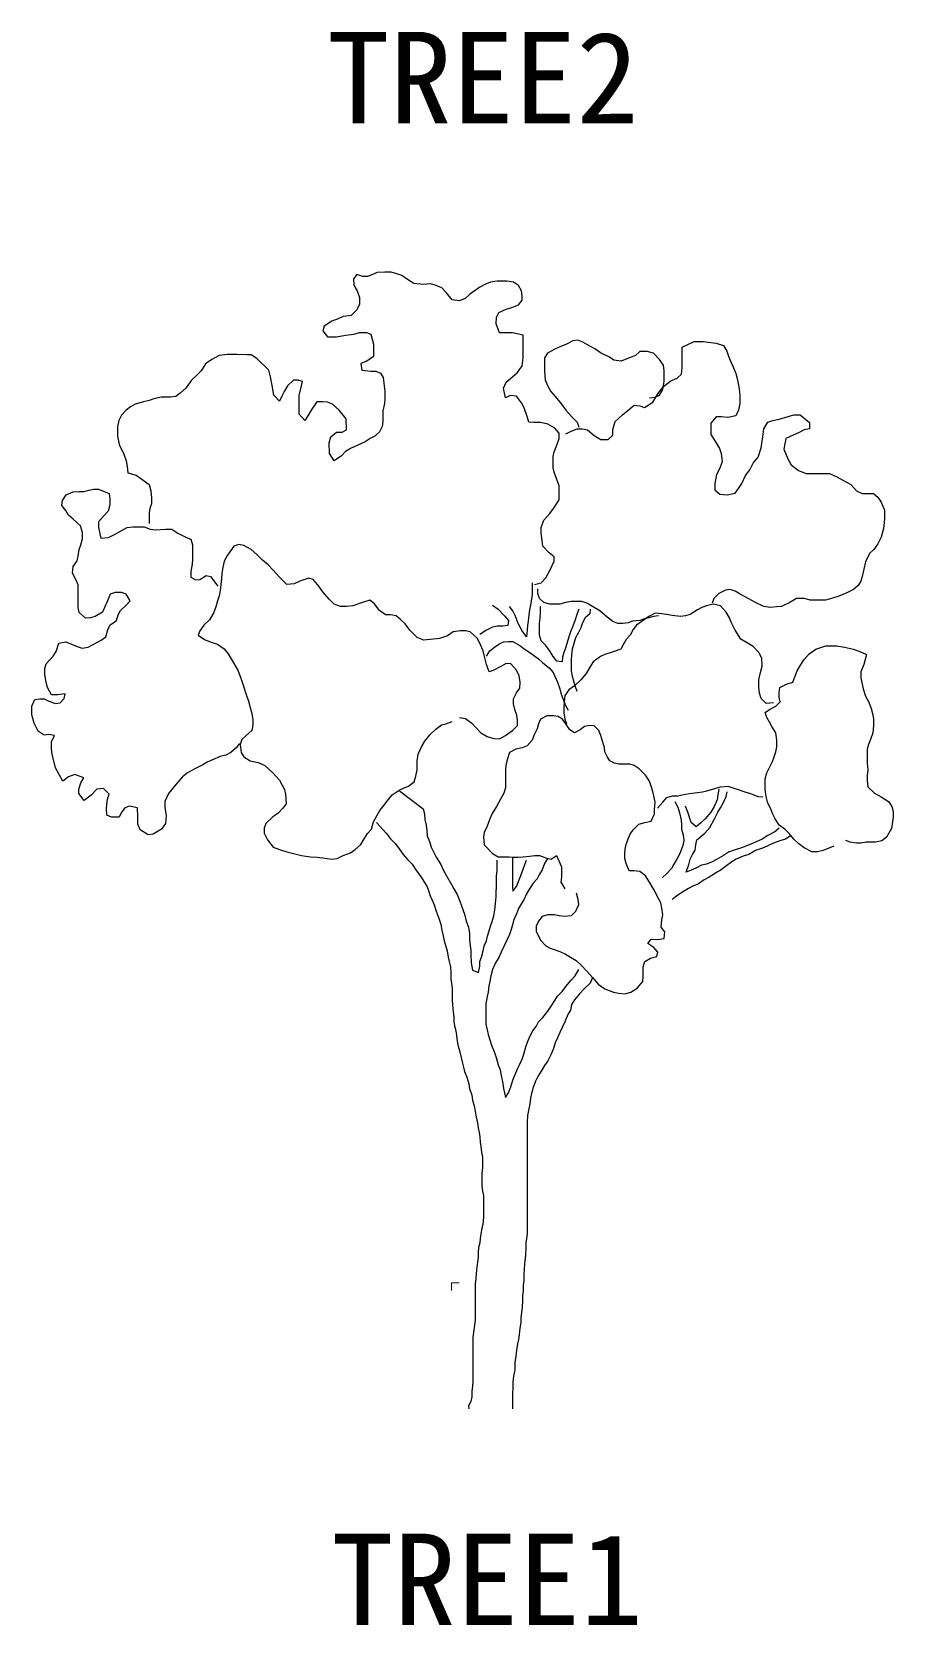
# Model space of a CAD drawing. Extents: x 166184 to 166372, y 66254 to 66602.
import ezdxf

# ---------------------------------------------------------------- set-up
doc = ezdxf.new("R2010")
doc.units = 0
doc.linetypes.add('AUSGEZOGEN', pattern=[0])
doc.layers.add('SP_autos-o1', color=7, linetype='Continuous', lineweight=9)
doc.layers.add('SP_baeume_men-o2', color=7, linetype='AUSGEZOGEN', lineweight=25)
doc.styles.get("Standard").update_dxf_attribs({"font": ''})
doc.styles.get('Standard').set_extended_font_data('FangSong_GB2312')

msp = doc.modelspace()

# ---------------------------------------------------------------- linework, layer by layer
at = {"layer": 'SP_autos-o1', "color": 3, "linetype": 'AUSGEZOGEN'}
msp.add_lwpolyline([(166277.3, 66329.09), (166275.64, 66329.09), (166275.64, 66327.43)], dxfattribs=at)
at = {"layer": 'SP_baeume_men-o2', "color": 3}
for points in [[(166293.75, 66481.69), (166295.23, 66482.05), (166296.21, 66483.16), (166297.2, 66484.89), (166298.06, 66486.74), (166298.06, 66487.72), (166296.95, 66488.59), (166295.59, 66490.06), (166295.23, 66493.02), (166295.23, 66494.13), (166295.84, 66495.72), (166297.08, 66497.21), (166297.93, 66498.31), (166299.17, 66500.16), (166299.17, 66501.64), (166299.17, 66503.24), (166298.68, 66504.6), (166298.06, 66506.2), (166297.81, 66507.18), (166297.81, 66508.66), (166297.81, 66509.65), (166298.06, 66510.63), (166298.68, 66512.11), (166299.17, 66513.59), (166299.17, 66514.7), (166298.18, 66515.81), (166296.7, 66516.67), (166295.1, 66517.04), (166293.63, 66517.04), (166292.52, 66517.16), (166292.27, 66518.15), (166291.53, 66520.24), (166290.91, 66521.35), (166289.81, 66522.83), (166288.45, 66522.95), (166287.46, 66522.46), (166286.97, 66524.55), (166287.59, 66525.91), (166289.07, 66527.14), (166290.05, 66528), (166291.04, 66529.48), (166291.29, 66531.2), (166291.29, 66533.42), (166291.29, 66534.9), (166291.29, 66536.13), (166288.94, 66536.63), (166287.59, 66536.63), (166286.11, 66536.63), (166285.37, 66538.6), (166285.49, 66540.07), (166285.99, 66541.06), (166287.59, 66541.8), (166288.82, 66542.17), (166290.3, 66542.78), (166291.04, 66543.77), (166291.04, 66544.75), (166290.91, 66545.86), (166290.3, 66546.97), (166289.19, 66547.71), (166287.71, 66547.96), (166285.62, 66547.96), (166284.14, 66547.71), (166282.91, 66547.21), (166281.8, 66546.6), (166280.57, 66545.74), (166279.58, 66545), (166278.6, 66544.14), (166277.37, 66543.64), (166275.76, 66543.89), (166274.53, 66545.37), (166273.55, 66546.48), (166272.32, 66546.97), (166271.08, 66547.34), (166269.48, 66547.21), (166267.39, 66547.46), (166266.03, 66548.32), (166264.8, 66549.19), (166263.69, 66549.55), (166262.46, 66549.93), (166261.11, 66549.93), (166259.38, 66549.8), (166258.27, 66549.31), (166257.29, 66548.95), (166256.3, 66548.95), (166254.95, 66549.43), (166254.21, 66548.45), (166254.33, 66547.09), (166255.07, 66545.86), (166255.56, 66544.39), (166255.56, 66542.9), (166254.95, 66541.67), (166253.71, 66540.44), (166251.99, 66540.19), (166250.88, 66539.7), (166249.53, 66539.21), (166247.8, 66538.1), (166247.56, 66537.11), (166248.54, 66535.76), (166250.51, 66535.76), (166252.48, 66536.13), (166254.33, 66536.38), (166255.56, 66536.75), (166257.04, 66536.75), (166258.03, 66536.38), (166258.64, 66534.16), (166258.64, 66532.43), (166258.64, 66531.45), (166257.16, 66530.46), (166255.81, 66529.97), (166256.05, 66528.5), (166258.03, 66528.25), (166259.13, 66528.25), (166260.12, 66527.87), (166260.73, 66526.89), (166261.11, 66523.82), (166261.11, 66522.21), (166260.98, 66521.23), (166260.61, 66519.62), (166260.61, 66518.27), (166260.61, 66517.28), (166260.49, 66516.17), (166259.88, 66515.06), (166258.89, 66514.08), (166257.9, 66513.59), (166256.79, 66512.85), (166255.19, 66512.11), (166253.59, 66511.38), (166252.48, 66510.75), (166251.62, 66509.77), (166250.02, 66508.66), (166249.03, 66510.27), (166248.91, 66512.61), (166249.28, 66513.96), (166250.51, 66514.94), (166251.74, 66514.94), (166252.73, 66515.43), (166252.61, 66517.9), (166251.13, 66519.74), (166249.65, 66521.1), (166248.54, 66521.48), (166247.43, 66521.6), (166246.2, 66521.6), (166244.97, 66519.74), (166244.23, 66518.51), (166243.61, 66517.53), (166242.38, 66518.89), (166242.38, 66520.36), (166242.38, 66522.95), (166242.87, 66525.05), (166243.12, 66526.03), (166242.14, 66526.28), (166241.15, 66526.28), (166239.8, 66525.05), (166239.06, 66523.82), (166238.56, 66522.83), (166238.07, 66521.72), (166236.84, 66523.07), (166236.47, 66525.17), (166236.1, 66527.02), (166235.73, 66528.5), (166233.14, 66531.08), (166231.91, 66531.82), (166230.92, 66531.82), (166228.83, 66531.95), (166226.74, 66531.95), (166224.89, 66531.7), (166223.29, 66530.84), (166221.93, 66529.85), (166220.95, 66528.37), (166219.84, 66527.26), (166218.85, 66526.28), (166217.62, 66524.55), (166216.39, 66523.44), (166215.41, 66522.71), (166214.3, 66522.58), (166213.31, 66522.58), (166212.2, 66522.58), (166210.6, 66522.21), (166209.62, 66521.84), (166208.39, 66521.6), (166206.54, 66521.1), (166205.55, 66520.49), (166204.56, 66519.74), (166203.58, 66518.64), (166202.97, 66517.53), (166202.72, 66516.17), (166202.72, 66514.08), (166203.09, 66512.24), (166204.07, 66510.14), (166204.56, 66508.66), (166204.81, 66507.43), (166204.94, 66506.07), (166206.78, 66505.58), (166208.01, 66504.72), (166209.62, 66503.49), (166209.99, 66502.14), (166210.11, 66500.53), (166210.11, 66499.3), (166209.74, 66498.31), (166209.62, 66497.33), (166209.62, 66496.1), (166209.62, 66494.99)], [(166318.88, 66522.46), (166320.11, 66522.58), (166321.09, 66523.07), (166321.83, 66524.3), (166322.08, 66526.03), (166322.08, 66527.39), (166322.08, 66528.37), (166321.96, 66529.61), (166321.09, 66530.84), (166319.74, 66532.19), (166318.38, 66532.56), (166316.78, 66532.56), (166315.8, 66531.7), (166313.95, 66530.96), (166312.71, 66530.46), (166311.12, 66530.71), (166310.13, 66531.33), (166308.16, 66532.31), (166306.93, 66533.18), (166305.32, 66534.04), (166304.34, 66534.65), (166303.23, 66535.02), (166302.13, 66534.9), (166300.77, 66534.16), (166299.17, 66533.54), (166298.18, 66533.05), (166296.58, 66532.19), (166295.97, 66531.2), (166295.97, 66529.97), (166295.97, 66528.25), (166296.09, 66526.4), (166296.58, 66525.17), (166297.32, 66523.82), (166298.31, 66522.71), (166299.66, 66521.1), (166300.64, 66519.74), (166301.88, 66518.39), (166303.11, 66517.16), (166303.48, 66516.05)], [(166300.64, 66514.58), (166301.75, 66515.19), (166303.11, 66515.68), (166304.22, 66515.68), (166305.32, 66515.43), (166306.81, 66514.21), (166308.28, 66513.34), (166309.88, 66513.34), (166310.87, 66514.33), (166310.87, 66515.56), (166311.36, 66517.28), (166312.96, 66518.76), (166314.2, 66519.74), (166315.55, 66520.85), (166316.78, 66520.73), (166317.77, 66520.36), (166319.61, 66521.48), (166320.72, 66523.32), (166321.96, 66524.92), (166323.56, 66526.16), (166324.91, 66526.77), (166325.9, 66527.63), (166326.02, 66529.11), (166326.02, 66531.08), (166326.02, 66532.19), (166326.02, 66533.54), (166328.61, 66534.77), (166330.58, 66534.77), (166332.3, 66534.53), (166333.41, 66534.41), (166335.01, 66533.92), (166335.75, 66532.68), (166336.12, 66531.58), (166336.62, 66530.34), (166337.11, 66529.36), (166337.72, 66527.75), (166338.09, 66526.4), (166338.46, 66524.43), (166338.58, 66522.95), (166338.58, 66521.23), (166338.34, 66519.74), (166337.72, 66518.51), (166336, 66518.15), (166334.64, 66518.27), (166333.41, 66518.27), (166332.3, 66516.92), (166332.3, 66515.81), (166332.3, 66514.45), (166333.29, 66512.85), (166334.15, 66511.38), (166334.52, 66510.27), (166334.77, 66508.54), (166334.28, 66507.06), (166333.53, 66505.71), (166333.17, 66503.73), (166333.17, 66502.38), (166334.28, 66501.39), (166335.88, 66501.27), (166337.6, 66501.64), (166338.34, 66502.62), (166339.08, 66503.73), (166339.82, 66505.46), (166340.8, 66506.7), (166341.54, 66508.17), (166342.65, 66509.52), (166343.27, 66511.5), (166343.63, 66513.96), (166343.88, 66515.68), (166344.74, 66517.16), (166345.85, 66517.53), (166347.21, 66517.77), (166349.18, 66518.39), (166350.41, 66518.76), (166351.77, 66518.76), (166353.86, 66517.04), (166353.86, 66515.68), (166352.63, 66515.43), (166351.4, 66514.82), (166350.29, 66514.33), (166348.69, 66513.59), (166348.19, 66511.25), (166349.06, 66509.16), (166349.79, 66507.8), (166351.4, 66506.57), (166353.12, 66505.95), (166354.84, 66505.95), (166356.57, 66505.95), (166358.17, 66505.95), (166359.77, 66505.21), (166361.25, 66504.36), (166362.85, 66503.49), (166364.08, 66502.14), (166365.31, 66501.52), (166366.3, 66501.52), (166367.78, 66501.52), (166368.76, 66500.78), (166369.5, 66499.67), (166370.24, 66497.94), (166370.24, 66495.97), (166369.99, 66493.88), (166369.5, 66492.03), (166368.76, 66490.55), (166367.9, 66489.33), (166366.92, 66488.46), (166366.05, 66486.61), (166365.69, 66485.02), (166365.31, 66483.41), (166365.07, 66482.43), (166364.45, 66481.44), (166363.47, 66480.58), (166361.99, 66479.84), (166360.26, 66479.1), (166358.66, 66478.6), (166357.31, 66478.24), (166355.34, 66478.24), (166353.98, 66478.24), (166352.75, 66478.6), (166351.02, 66478.6), (166349.55, 66477.74), (166347.7, 66476.89), (166346.59, 66476.76), (166345.24, 66476.64), (166343.88, 66476.89), (166342.03, 66477.74), (166340.43, 66478.6), (166338.71, 66479.59), (166337.6, 66480.21), (166336.49, 66480.58), (166335.51, 66480.46), (166334.03, 66479.71), (166332.92, 66478.6), (166332.55, 66477.62)], [(166229.33, 66446.95), (166228.58, 66445.96), (166227.48, 66444.98), (166226.37, 66444.36), (166225.14, 66444.11), (166223.41, 66443.37), (166222.3, 66442.88), (166221.32, 66442.27), (166219.59, 66441.41), (166217.99, 66440.54), (166216.89, 66439.68), (166215.41, 66437.96), (166213.8, 66435.99), (166213.06, 66434.26), (166213.06, 66432.91), (166213.31, 66431.18), (166213.19, 66429.46), (166212.33, 66428.22), (166210.48, 66427.12), (166209.37, 66426.99), (166207.65, 66428.1), (166207.15, 66429.33), (166207.15, 66430.94), (166207.03, 66432.91), (166205.31, 66433.28), (166204.32, 66432.91), (166203.46, 66431.8), (166203.09, 66430.81), (166201.36, 66430.81), (166200.38, 66431.31), (166200.26, 66432.78), (166200.5, 66434.76), (166200.87, 66435.87), (166199.64, 66437.1), (166198.16, 66436.98), (166196.93, 66435.62), (166195.45, 66434.51), (166194.22, 66435.99), (166194.22, 66436.98), (166194.71, 66438.33), (166195.33, 66439.43), (166193.36, 66440.18), (166192, 66439.68), (166190.77, 66438.69), (166189.17, 66441.65), (166188.43, 66444.61), (166188.31, 66445.72), (166188.31, 66447.32), (166188.92, 66448.67), (166187.69, 66448.92), (166186.71, 66448.79), (166185.35, 66449.66), (166184.49, 66451.38), (166183.99, 66453.23), (166183.99, 66455.08), (166184.61, 66456.56), (166185.72, 66456.68), (166186.71, 66456.68), (166187.69, 66456.19), (166189.17, 66455.69), (166190.15, 66455.81), (166191.02, 66456.8), (166191.26, 66457.79), (166189.66, 66457.55), (166188.31, 66457.55), (166187.44, 66459.14), (166187.08, 66460.25), (166186.83, 66462.11), (166186.83, 66463.33), (166187.08, 66464.32), (166188.68, 66466.04), (166189.29, 66467.03), (166189.91, 66468.88), (166191.38, 66469.12), (166192.62, 66468.63), (166193.85, 66468.13), (166194.96, 66467.77), (166196.31, 66468.01), (166198.16, 66469), (166199.15, 66469.49), (166200.13, 66470.23), (166200.5, 66471.58), (166200.99, 66472.81), (166202.47, 66473.8), (166202.84, 66475.03), (166203.33, 66476.02), (166204.56, 66477.13), (166205.43, 66478.11), (166204.56, 66479.59), (166203.58, 66479.96), (166202.22, 66479.96), (166201.11, 66479.59), (166200.5, 66478.11), (166199.88, 66476.64), (166199.39, 66475.65), (166197.79, 66474.67), (166196.81, 66474.42), (166195.7, 66474.3), (166194.34, 66475.53), (166194.1, 66476.64), (166194.1, 66477.99), (166194.1, 66479.23), (166194.1, 66480.58), (166194.1, 66481.57), (166193.6, 66482.8), (166192.87, 66484.15), (166192.99, 66485.62), (166193.85, 66486.86), (166194.1, 66487.84), (166194.34, 66489.33), (166194.71, 66490.31), (166195.08, 66491.67), (166195.08, 66493.02), (166194.59, 66494.49), (166192.99, 66495.97), (166192, 66496.84), (166191.38, 66497.82), (166190.53, 66498.93), (166190.65, 66500.04), (166191.51, 66501.27), (166192.99, 66501.89), (166194.34, 66502.01), (166195.45, 66502.01), (166196.44, 66502.26), (166197.55, 66502.5), (166198.53, 66502.5), (166199.76, 66502.01), (166200.87, 66501.52), (166200.99, 66500.4), (166200.99, 66499.05), (166200.62, 66497.7), (166199.64, 66496.59), (166198.53, 66495.36), (166198.53, 66494.13), (166199.02, 66491.79), (166200.75, 66491.91), (166202.22, 66492.65), (166203.83, 66493.63), (166204.81, 66494.13), (166206.04, 66494.25), (166207.52, 66494.25), (166208.51, 66494.25), (166209.86, 66493.76), (166210.97, 66493.63), (166213.19, 66493.76), (166214.54, 66493.76), (166215.9, 66492.9), (166217.75, 66491.91), (166218.73, 66491.54), (166219.1, 66490.31), (166219.1, 66488.46), (166219.1, 66487.23), (166218.98, 66486.12), (166218.73, 66484.52), (166218.73, 66483.28), (166219.72, 66482.67), (166220.7, 66482.8), (166222.06, 66483.66), (166223.04, 66483.41), (166224.64, 66481.32)], [(166277.37, 66452.62), (166278.72, 66452.37), (166280.07, 66451.38), (166280.94, 66450.4), (166282.05, 66449.29), (166283.4, 66448.43), (166284.88, 66448.06), (166286.11, 66447.93), (166287.46, 66448.67), (166288.94, 66449.78), (166290.05, 66450.89), (166290.05, 66452), (166289.93, 66453.11), (166289.44, 66454.34), (166289.19, 66455.57), (166289.19, 66456.68), (166289.81, 66458.03), (166290.54, 66459.02), (166290.67, 66460.37), (166290.42, 66461.73), (166289.81, 66462.96), (166288.57, 66464.32), (166287.59, 66464.44), (166286.24, 66463.7), (166284.88, 66462.96), (166283.89, 66462.59), (166283.28, 66464.2), (166282.91, 66465.67), (166282.54, 66467.15), (166282.05, 66468.38), (166281.31, 66469.86), (166279.71, 66471.34), (166278.72, 66471.58), (166277.61, 66471.58), (166276.01, 66471.34), (166274.78, 66470.47), (166273.05, 66469.86), (166269.61, 66469.49), (166268.12, 66470.11), (166266.52, 66471.71), (166265.54, 66473.06), (166264.55, 66473.92), (166263.57, 66474.79), (166262.34, 66475.03), (166261.23, 66475.03), (166259.88, 66476.02), (166258.77, 66477.5), (166257.78, 66478.24), (166256.18, 66477.74), (166254.09, 66477.01), (166252.73, 66476.89), (166251.37, 66476.89), (166250.02, 66477.37), (166248.91, 66478.48), (166247.56, 66480.08), (166246.45, 66481.57), (166245.46, 66482.8), (166244.48, 66483.04), (166242.51, 66482.43), (166241.27, 66481.81), (166239.67, 66481.69), (166238.07, 66483.28), (166236.72, 66484.77), (166235.61, 66486), (166234.37, 66486.99), (166233.14, 66488.21), (166231.91, 66489.33), (166230.31, 66490.18), (166229.2, 66490.43), (166228.09, 66490.06), (166226.74, 66488.09), (166226, 66486.74), (166225.63, 66485.02), (166225.51, 66484.03), (166225.38, 66482.92), (166225.26, 66481.69), (166225.14, 66480.33), (166224.89, 66479.23), (166224.52, 66478.11), (166224.15, 66476.76), (166223.66, 66475.4), (166222.8, 66473.92), (166221.57, 66472.81), (166220.7, 66471.58), (166220.34, 66470.6), (166221.69, 66469.62), (166222.92, 66469.12), (166224.52, 66468.63), (166226, 66467.65), (166226.86, 66466.54), (166227.6, 66465.3), (166228.96, 66462.96), (166229.69, 66460.99), (166230.31, 66459.27), (166230.8, 66457.67), (166231.3, 66456.19), (166231.67, 66454.83), (166232.03, 66453.47), (166232.28, 66452.12), (166232.28, 66451.01), (166232.03, 66449.78), (166230.8, 66448.67), (166229.82, 66447.81), (166229.45, 66446.7), (166229.69, 66444.98), (166230.31, 66443.99), (166231.67, 66443.13), (166233.39, 66442.76), (166234.87, 66442.15), (166236.59, 66440.54), (166238.07, 66438.94), (166238.69, 66437.84), (166239.18, 66436.85), (166239.42, 66435.87), (166239.55, 66433.77), (166238.81, 66432.78), (166237.7, 66431.67), (166236.59, 66430.94), (166235.12, 66429.46), (166234.75, 66428.47), (166234.75, 66427.37), (166235.48, 66425.88), (166236.72, 66424.29), (166238.07, 66423.79), (166239.67, 66423.3), (166241.15, 66422.93), (166242.87, 66422.44), (166243.86, 66422.31), (166244.85, 66422.19), (166246.2, 66422.07), (166247.56, 66421.95), (166249.4, 66421.7), (166250.64, 66421.82), (166251.99, 66422.44), (166253.59, 66423.05), (166254.58, 66423.79), (166255.81, 66424.9), (166256.55, 66426.13), (166257.29, 66427.24), (166258.15, 66428.22), (166258.64, 66429.83), (166259.38, 66431.31), (166260, 66432.3), (166260.86, 66433.4), (166261.84, 66434.64), (166262.71, 66435.74), (166264.18, 66436.73), (166265.29, 66437.22), (166266.28, 66437.59), (166267.51, 66438.57), (166267.88, 66439.81), (166268.12, 66441.16), (166268.12, 66442.15), (166268.12, 66443.13), (166268.37, 66444.61), (166269.11, 66446.21), (166269.85, 66447.44), (166270.96, 66448.92), (166272.19, 66450.03), (166273.42, 66451.01), (166274.41, 66451.26), (166275.76, 66451.76)], [(166293.25, 66482.05), (166293.25, 66480.94), (166293.25, 66479.47), (166293.13, 66478.48), (166292.88, 66477.25), (166292.64, 66476.14), (166292.52, 66475.03), (166292.39, 66473.68), (166292.27, 66472.69), (166292.15, 66471.71), (166292.02, 66470.23), (166291.04, 66471.58), (166290.18, 66473.18), (166289.56, 66474.91), (166289.07, 66475.9), (166288.33, 66476.89)], [(166320.85, 66474.79), (166319.74, 66474.67), (166318.75, 66474.42), (166317.77, 66474.17), (166316.78, 66473.8), (166315.18, 66473.68), (166314.2, 66473.31), (166313.09, 66473.18), (166311.98, 66473.18), (166310.87, 66473.56), (166309.64, 66474.55), (166308.04, 66475.9), (166306.43, 66476.89), (166305.2, 66477.62), (166304.09, 66477.99), (166302.98, 66477.99), (166301.75, 66477.99), (166300.64, 66477.74), (166299.29, 66477.37), (166298.31, 66477.37), (166297.08, 66477.37), (166295.84, 66477.74), (166294.86, 66478.6), (166294.49, 66479.71), (166294.49, 66480.7)], [(166284.63, 66477.13), (166285.86, 66476.26), (166287.22, 66474.79), (166288.08, 66473.8), (166287.96, 66472.69), (166286.85, 66472.57), (166285.62, 66472.57), (166284.63, 66472.33), (166283.28, 66471.71), (166281.8, 66470.72)], [(166303.48, 66476.26), (166302.98, 66475.15), (166302.62, 66473.92), (166302.13, 66472.57), (166301.63, 66471.34), (166301.26, 66470.23), (166300.89, 66469), (166300.52, 66467.77), (166300.15, 66466.78), (166299.91, 66465.79), (166299.78, 66464.81), (166298.68, 66464.93), (166297.81, 66465.91), (166297.2, 66467.03), (166296.21, 66468.38), (166295.23, 66469.37), (166294.86, 66470.6), (166294.86, 66471.83), (166294.86, 66473.18), (166294.98, 66474.3), (166295.1, 66475.65), (166295.1, 66476.89)], [(166345.97, 66455.81), (166344.38, 66455.69), (166343.27, 66456.8), (166342.9, 66457.91), (166342.77, 66459.27), (166342.77, 66460.87), (166343.14, 66462.47), (166343.51, 66463.82), (166343.39, 66465.55), (166342.77, 66466.78), (166341.54, 66468.13), (166340.06, 66469), (166338.83, 66469.74), (166337.6, 66471.71), (166336.74, 66473.43), (166336.37, 66474.42), (166335.63, 66475.65), (166334.4, 66477.01), (166332.79, 66477.37), (166331.32, 66477.01), (166330.33, 66476.64), (166329.35, 66476.14), (166327.74, 66475.15), (166326.76, 66474.79), (166325.65, 66474.67), (166323.8, 66474.91), (166322.57, 66475.15), (166321.59, 66475.28), (166320.11, 66475.4), (166318.75, 66474.67), (166317.27, 66473.68), (166316.04, 66472.81), (166315.3, 66471.83), (166314.69, 66470.6), (166313.82, 66469.62), (166313.21, 66468.63), (166312.59, 66467.52), (166310.75, 66466.9), (166309.15, 66466.41), (166308.16, 66465.91), (166306.56, 66464.81), (166305.82, 66463.58), (166305.08, 66462.23), (166303.85, 66460.87), (166302.49, 66459.52), (166301.26, 66458.65), (166300.4, 66457.42), (166300.27, 66456.06), (166300.15, 66454.83), (166300.15, 66453.6), (166300.4, 66452.25), (166300.77, 66451.26)], [(166305.94, 66476.26), (166305.82, 66475.28), (166304.83, 66474.42), (166304.22, 66473.31), (166303.85, 66472.2), (166303.36, 66471.22), (166302.74, 66469.99), (166302.37, 66468.75), (166302, 66467.52), (166301.88, 66466.29), (166301.75, 66465.3), (166301.75, 66464.32), (166301.75, 66462.84), (166302, 66461.61), (166302.37, 66460.37), (166302.62, 66459.39), (166302.98, 66458.4)], [(166283.28, 66466.04), (166284.02, 66467.15), (166285, 66468.01), (166285.99, 66468.63), (166286.97, 66469.12), (166288.08, 66469.24), (166289.07, 66469.24), (166290.54, 66468.38), (166291.53, 66467.65), (166292.76, 66466.78), (166294.61, 66465.43), (166295.59, 66464.56), (166296.95, 66463.46), (166297.81, 66462.47), (166298.8, 66460.37), (166299.29, 66458.9), (166299.54, 66457.91), (166300.15, 66456.19), (166300.52, 66455.21), (166301.14, 66454.22)], [(166359.16, 66424.53), (166356.81, 66423.54), (166355.58, 66423.3), (166354.35, 66423.3), (166352.63, 66424.16), (166351.52, 66425.03), (166350.41, 66426.01), (166349.42, 66427.24), (166348.44, 66428.22), (166347.21, 66429.09), (166346.35, 66430.44), (166345.73, 66431.67), (166345.36, 66432.66), (166344.74, 66433.89), (166344.38, 66435.37), (166344.13, 66436.98), (166344.13, 66438.21), (166344.13, 66439.19), (166344.5, 66440.54), (166344.99, 66441.53), (166345.73, 66443), (166346.1, 66443.99), (166346.47, 66445.1), (166346.72, 66446.21), (166346.72, 66447.69), (166346.47, 66449.29), (166345.61, 66450.65), (166345.11, 66451.63), (166344.5, 66452.62), (166344.13, 66453.72), (166345.11, 66454.34), (166346.47, 66455.08), (166347.45, 66456.06), (166347.21, 66457.05), (166347.21, 66458.03), (166347.33, 66459.14), (166348.81, 66459.89), (166350.16, 66460.37), (166351.15, 66462.84), (166351.89, 66464.07), (166352.63, 66465.3), (166353.74, 66466.54), (166355.21, 66467.52), (166356.32, 66467.89), (166357.43, 66468.25), (166358.79, 66468.25), (166359.77, 66468.25), (166361.5, 66468.01), (166363.47, 66467.52), (166365.19, 66466.9), (166366.3, 66466.41), (166365.69, 66464.2), (166365.07, 66462.59), (166365.07, 66461.24), (166365.56, 66458.9), (166366.05, 66457.3), (166366.79, 66455.94), (166367.28, 66454.59), (166367.65, 66453.23), (166367.78, 66452.25), (166367.78, 66450.89), (166367.65, 66449.29), (166367.16, 66447.81), (166366.67, 66446.58), (166366.42, 66445.59), (166366.42, 66444.24), (166366.42, 66442.64), (166366.55, 66441.16), (166366.42, 66439.93), (166366.42, 66438.82), (166366.55, 66437.46), (166368.03, 66436.11), (166369.5, 66435.25), (166371.1, 66434.26), (166371.84, 66433.15), (166372.09, 66432.05), (166372.09, 66430.81), (166371.72, 66428.35), (166370.61, 66426.5), (166369.63, 66425.64), (166368.27, 66425.4), (166367.28, 66425.4), (166366.18, 66425.4), (166365.07, 66425.15), (166364.08, 66425.15), (166362.73, 66425.4), (166361.74, 66425.76)], [(166302.86, 66414.3), (166303.23, 66412.96), (166303.36, 66411.72), (166302.74, 66410.24), (166301.75, 66409.26), (166300.27, 66409.13), (166299.17, 66409.26), (166298.06, 66409.51), (166296.7, 66409.51), (166295.47, 66409.13), (166294.61, 66408.15), (166294.12, 66407.04), (166294.12, 66405.93), (166295.1, 66403.96), (166296.21, 66402.73), (166297.2, 66402.24), (166298.31, 66401.86), (166299.29, 66401.5), (166300.52, 66400.88), (166301.63, 66400.27), (166302.86, 66399.52), (166303.97, 66398.54), (166305.2, 66397.18), (166306.43, 66395.83), (166307.67, 66394.35), (166309.15, 66393.37), (166310.99, 66392.63), (166312.1, 66392.38), (166313.46, 66392.26), (166314.81, 66392.63), (166316.16, 66393.49), (166317.4, 66394.97), (166317.52, 66395.95), (166317.52, 66397.06), (166317.52, 66398.17), (166317.89, 66399.28), (166319.12, 66400.02), (166320.48, 66400.39), (166320.72, 66401.37), (166319.86, 66402.36), (166318.51, 66403.22), (166319.25, 66404.2), (166320.6, 66404.08), (166322.08, 66404.33), (166322.2, 66405.81), (166321.46, 66406.79), (166321.59, 66408.4), (166321.83, 66409.51), (166321.59, 66410.98), (166321.34, 66412.09), (166320.85, 66413.08), (166319.86, 66415.05), (166318.88, 66416.64), (166318.01, 66418), (166316.78, 66418.98), (166315.43, 66419.11), (166314.44, 66419.11), (166313.82, 66420.71), (166313.46, 66421.82), (166313.46, 66422.81), (166313.58, 66423.91), (166313.82, 66424.9), (166314.2, 66426.13), (166314.69, 66427.12), (166315.3, 66428.1), (166316.54, 66429.33), (166317.89, 66429.71), (166319.25, 66429.96), (166319.99, 66431.55), (166319.99, 66432.54), (166320.11, 66434.14), (166319.86, 66435.49), (166319.61, 66436.48), (166319.25, 66437.59), (166318.88, 66438.69), (166318.01, 66440.05), (166316.66, 66441.41), (166315.55, 66442.15), (166314.57, 66442.39), (166313.21, 66442.39), (166312.22, 66442.39), (166311.24, 66442.64), (166310.25, 66443.13), (166309.64, 66444.11), (166309.15, 66445.1), (166309.02, 66446.09), (166308.53, 66447.69), (166308.28, 66448.67), (166307.79, 66449.78), (166306.81, 66450.77), (166305.82, 66450.89), (166304.71, 66450.65), (166303.72, 66449.9), (166302.49, 66449.29), (166301.51, 66449.9), (166300.64, 66451.26), (166299.91, 66452.25), (166298.92, 66452.86), (166297.93, 66452.99), (166296.46, 66452.99), (166295.1, 66452.25), (166294.61, 66451.26), (166294.36, 66450.15), (166293.63, 66448.67), (166293.25, 66447.69), (166292.15, 66446.45), (166291.04, 66445.96), (166289.68, 66445.72), (166288.33, 66444.98), (166287.84, 66443.62), (166287.59, 66442.52), (166287.46, 66441.41), (166287.46, 66440.18), (166287.46, 66438.69), (166287.46, 66437.22), (166287.1, 66436.11), (166286.36, 66434.76), (166285.49, 66433.15), (166284.51, 66431.67), (166284.02, 66430.44), (166283.4, 66428.84), (166282.79, 66427.49), (166282.66, 66426.5), (166282.79, 66424.78), (166284.63, 66422.93), (166285.86, 66422.19), (166287.22, 66422.19), (166288.2, 66422.19), (166289.19, 66422.07), (166290.18, 66422.07), (166291.29, 66422.19), (166292.64, 66422.31), (166293.87, 66422.44), (166294.86, 66422.44), (166296.21, 66421.95), (166297.44, 66421.7), (166298.55, 66422.44), (166299.66, 66419.97), (166299.66, 66418.86), (166299.66, 66417.75), (166299.54, 66416.64), (166300.4, 66415.17)], [(166264.31, 66436.6), (166269.48, 66432.66), (166269.73, 66431.55), (166269.85, 66430.32), (166270.1, 66429.09), (166270.22, 66427.86), (166270.34, 66426.75), (166270.84, 66425.52), (166271.21, 66424.29), (166271.7, 66423.3), (166272.32, 66422.07), (166273.3, 66420.47), (166273.79, 66419.36), (166274.53, 66418), (166275.64, 66416.15), (166276.13, 66415.17), (166276.87, 66413.94), (166277.49, 66412.46), (166277.86, 66411.47), (166278.47, 66409.63), (166278.84, 66408.15), (166279.34, 66406.79), (166279.58, 66405.44), (166279.58, 66404.08), (166279.71, 66402.73), (166279.83, 66401.74), (166279.83, 66400.75), (166279.95, 66399.03), (166280.2, 66397.43), (166281.55, 66396.94), (166281.8, 66398.29), (166281.8, 66399.28), (166282.17, 66400.27), (166282.54, 66401.62), (166282.79, 66402.73), (166283.28, 66403.84), (166283.52, 66404.83), (166283.77, 66405.81), (166284.14, 66407.04), (166284.51, 66408.03), (166284.88, 66409.26), (166285.13, 66410.62), (166285.25, 66411.97), (166285.37, 66413.44), (166285.37, 66414.43), (166285.49, 66415.54), (166285.49, 66416.77), (166285.49, 66418), (166285.62, 66419.11), (166285.62, 66420.47), (166285.62, 66421.45)], [(166320.6, 66432.78), (166321.83, 66434.14), (166322.69, 66435.12), (166323.93, 66435.49), (166325.04, 66435.49), (166326.02, 66435.74), (166327.62, 66435.99), (166329.35, 66436.23), (166330.45, 66436.35), (166331.44, 66436.6), (166333.17, 66437.1), (166334.4, 66437.46), (166336, 66437.59), (166337.11, 66437.22), (166338.22, 66436.85), (166339.69, 66436.35), (166340.92, 66435.99), (166342.52, 66435.37), (166343.63, 66435.25)], [(166334.03, 66436.98), (166333.78, 66435.74), (166333.66, 66434.64), (166333.04, 66433.15), (166332.3, 66431.92), (166331.07, 66430.44), (166330.08, 66429.58), (166329.1, 66428.72), (166327.99, 66429.71), (166327.25, 66431.92), (166326.76, 66433.28)], [(166347.21, 66428.47), (166346.22, 66427.61), (166344.74, 66426.87), (166343.51, 66426.01), (166342.03, 66425.4), (166340.31, 66424.65), (166338.95, 66424.16), (166337.35, 66423.66), (166336.12, 66423.18), (166335.01, 66422.44), (166333.53, 66421.57), (166332.55, 66421.08), (166331.32, 66420.59), (166330.21, 66420.34), (166328.98, 66419.73), (166327.99, 66419.23), (166326.88, 66418.86), (166327.5, 66420.47), (166327.74, 66421.7), (166328.24, 66422.68), (166328.85, 66423.66), (166328.98, 66424.78), (166329.22, 66425.88), (166330.95, 66427.37), (166332.06, 66428.59), (166333.04, 66430.32), (166333.78, 66431.92), (166334.4, 66432.91), (166335.01, 66434.01), (166335.63, 66435.37), (166335.88, 66436.35)], [(166324.42, 66434.26), (166325.04, 66433.03), (166325.4, 66431.8), (166325.77, 66430.2), (166325.9, 66429.21), (166325.9, 66428.22), (166326.27, 66426.99), (166326.39, 66425.76), (166326.14, 66424.65), (166325.53, 66422.93), (166324.91, 66421.82), (166324.17, 66420.59), (166323.68, 66419.61), (166322.69, 66418.5), (166321.71, 66417.63)], [(166259.26, 66429.71), (166261.35, 66427.37), (166262.34, 66426.13), (166263.44, 66425.03), (166264.18, 66423.91), (166265.05, 66422.68), (166266.03, 66421.57), (166267.02, 66420.59), (166267.88, 66419.36), (166268.99, 66417.75), (166269.61, 66416.77), (166270.22, 66415.78), (166270.59, 66414.8), (166270.96, 66413.69), (166271.45, 66412.71), (166271.82, 66411.72), (166272.19, 66410.49), (166272.56, 66409.51), (166272.93, 66408.52), (166273.3, 66407.41), (166273.55, 66406.18), (166273.79, 66404.95), (166274.04, 66403.84), (166274.41, 66402.61), (166274.66, 66401.62), (166274.9, 66400.27), (166275.15, 66399.28), (166275.39, 66398.17), (166275.51, 66396.82), (166275.51, 66395.46), (166275.64, 66394.48), (166275.76, 66393.49), (166275.76, 66392.26), (166275.76, 66391.03), (166275.89, 66389.8), (166276.01, 66388.32), (166276.13, 66387.21), (166276.13, 66386.22), (166276.26, 66385.24), (166276.62, 66384.13), (166276.75, 66383.15), (166276.87, 66381.91), (166277.12, 66380.81), (166277.49, 66379.57), (166277.73, 66378.34), (166277.98, 66377.36), (166278.23, 66376.25), (166278.47, 66375.26), (166278.96, 66374.03), (166279.46, 66372.55), (166279.58, 66371.56), (166280.07, 66370.09), (166280.2, 66368.98), (166280.57, 66367.75), (166280.81, 66366.63), (166281.06, 66365.28), (166281.31, 66364.04), (166281.43, 66362.94), (166281.68, 66361.95), (166281.8, 66360.97), (166281.92, 66359.86), (166282.05, 66358.88), (166282.17, 66357.65), (166282.41, 66356.54), (166282.41, 66355.56), (166282.41, 66354.32), (166282.29, 66352.97), (166282.29, 66351.61), (166282.29, 66350.25), (166282.41, 66349.14), (166282.66, 66348.16), (166282.66, 66347.17), (166282.66, 66346.07), (166282.66, 66344.83), (166282.66, 66343.72), (166282.54, 66342.37), (166282.29, 66341.01), (166282.05, 66339.78), (166281.92, 66338.8), (166281.8, 66337.81), (166281.55, 66336.82), (166281.43, 66335.72), (166281.43, 66334.61), (166281.31, 66333.63), (166281.18, 66332.52), (166281.06, 66331.16), (166280.94, 66330.05), (166280.81, 66328.82), (166280.81, 66327.59), (166280.81, 66326.48), (166280.81, 66325.5), (166280.81, 66324.26), (166280.81, 66323.16), (166280.81, 66322.04), (166280.81, 66320.94), (166280.69, 66319.83), (166280.44, 66318.35), (166280.32, 66317.11), (166280.32, 66316.13), (166280.32, 66314.77), (166280.32, 66313.79), (166280.32, 66312.68), (166280.32, 66311.57), (166280.32, 66310.22), (166280.32, 66308.62), (166280.32, 66307.64), (166280.2, 66306.53), (166280.07, 66305.42), (166280.07, 66304.19), (166279.83, 66303.2), (166279.34, 66302.21), (166279.39, 66301.6)], [(166349.79, 66426.87), (166348.56, 66426.01), (166347.33, 66425.64), (166345.97, 66425.15), (166344.87, 66424.65), (166343.76, 66424.16), (166342.03, 66423.54), (166340.56, 66422.68), (166339.33, 66422.31), (166337.84, 66421.7), (166336.86, 66421.08), (166335.51, 66420.09), (166334.52, 66419.36), (166333.29, 66418.62), (166331.94, 66417.75), (166330.83, 66417.14), (166329.59, 66416.28), (166328.36, 66415.78), (166327.38, 66415.29), (166326.14, 66414.55), (166324.79, 66413.57), (166323.8, 66412.83)], [(166296.58, 66421.82), (166295.97, 66420.71), (166295.47, 66419.36), (166294.86, 66418.37), (166294.36, 66417.39), (166293.5, 66416.4), (166292.64, 66415.17), (166292.02, 66414.06), (166291.53, 66412.96), (166290.91, 66411.97), (166290.3, 66410.86), (166289.81, 66409.75), (166289.19, 66408.27), (166288.94, 66407.29), (166288.7, 66406.3), (166288.33, 66405.19), (166287.71, 66403.96), (166287.1, 66402.61), (166286.48, 66401.37), (166285.99, 66400.15), (166285.25, 66399.03), (166284.63, 66397.56), (166284.26, 66396.2), (166284.02, 66394.97), (166283.77, 66393.98), (166283.65, 66392.63), (166283.4, 66391.64), (166283.15, 66390.04), (166283.15, 66389.05), (166283.15, 66387.83), (166283.15, 66386.72), (166283.15, 66385.61), (166283.4, 66384.38), (166283.65, 66383.39), (166284.02, 66382.16), (166284.39, 66381.05), (166285, 66379.45), (166285.37, 66378.34), (166285.86, 66376.73), (166286.24, 66375.63), (166286.48, 66374.39), (166286.85, 66372.68), (166286.97, 66371.56), (166287.22, 66370.58), (166287.46, 66369.59), (166288.08, 66370.58), (166288.57, 66371.93), (166289.07, 66373.41), (166289.56, 66374.64), (166290.05, 66375.88), (166290.54, 66376.86), (166291.04, 66377.97), (166291.41, 66379.07), (166291.9, 66380.68), (166292.27, 66381.66), (166292.76, 66382.9), (166293.38, 66384.13), (166294.12, 66385.12), (166294.61, 66386.1), (166295.59, 66387.08), (166296.7, 66388.44), (166297.57, 66389.8), (166298.18, 66390.78), (166298.8, 66391.76), (166299.78, 66392.75), (166300.64, 66393.85), (166301.75, 66395.22), (166302.62, 66396.2), (166303.48, 66397.56)], [(166288.94, 66421.95), (166288.94, 66420.71), (166288.94, 66419.61), (166288.94, 66418.12), (166288.94, 66417.02), (166288.94, 66415.78), (166289.07, 66414.68), (166289.81, 66415.66), (166290.3, 66416.77), (166290.79, 66418.12), (166291.29, 66419.48), (166291.65, 66420.47), (166292.02, 66421.45)], [(166306.43, 66395.83), (166305.94, 66394.6), (166304.59, 66393.37), (166303.6, 66392.26), (166302.49, 66390.9), (166301.88, 66389.92), (166301.63, 66388.69), (166301.02, 66387.71), (166300.4, 66386.1), (166299.78, 66384.87), (166299.29, 66383.76), (166298.8, 66382.65), (166298.31, 66381.54), (166297.93, 66380.31), (166297.32, 66378.95), (166296.7, 66377.6), (166295.97, 66376.61), (166295.23, 66375.38), (166294.49, 66374.15), (166293.99, 66373.16), (166293.5, 66371.81), (166293.13, 66370.46), (166292.88, 66369.47), (166292.76, 66368.24), (166292.52, 66367.13), (166292.27, 66365.65), (166292.15, 66364.17), (166292.15, 66362.82), (166292.15, 66361.47), (166292.15, 66360.11), (166292.15, 66358.51), (166292.15, 66357.4), (166292.15, 66355.8), (166292.15, 66354.57), (166292.15, 66353.34), (166292.15, 66351.36), (166292.15, 66349.39), (166292.15, 66347.91), (166292.15, 66346.56), (166292.15, 66345.08), (166292.15, 66343.48), (166292.15, 66341.63), (166292.15, 66339.9), (166292.02, 66338.8), (166291.9, 66337.81), (166291.9, 66336.82), (166291.78, 66335.11), (166291.65, 66334), (166291.53, 66332.27), (166291.41, 66330.79), (166291.41, 66329.56), (166291.29, 66328.57), (166291.29, 66327.34), (166291.16, 66326.23), (166291.16, 66325.25), (166291.04, 66323.77), (166290.91, 66322.54), (166290.79, 66321.55), (166290.79, 66320.44), (166290.54, 66319.21), (166290.42, 66317.74), (166290.3, 66316.75), (166290.05, 66315.76), (166289.81, 66314.41), (166289.68, 66313.06), (166289.44, 66311.7), (166289.44, 66310.1), (166289.19, 66308.75), (166289.07, 66307.39), (166289.07, 66306.41), (166288.94, 66304.67), (166288.94, 66303.69), (166288.94, 66302.58), (166288.94, 66301.6)]]:
    msp.add_lwpolyline(points, dxfattribs=at)

# ---------------------------------------------------------------- texts
for tag, p, s in [('TREE2', (166248.49, 66582.41), '树的属性文字2'), ('TREE1', (166249.4, 66254.32), '树的属性文字1')]:
    msp.add_attdef(tag, p, s, height=20)

doc.saveas('drawing.dxf')
